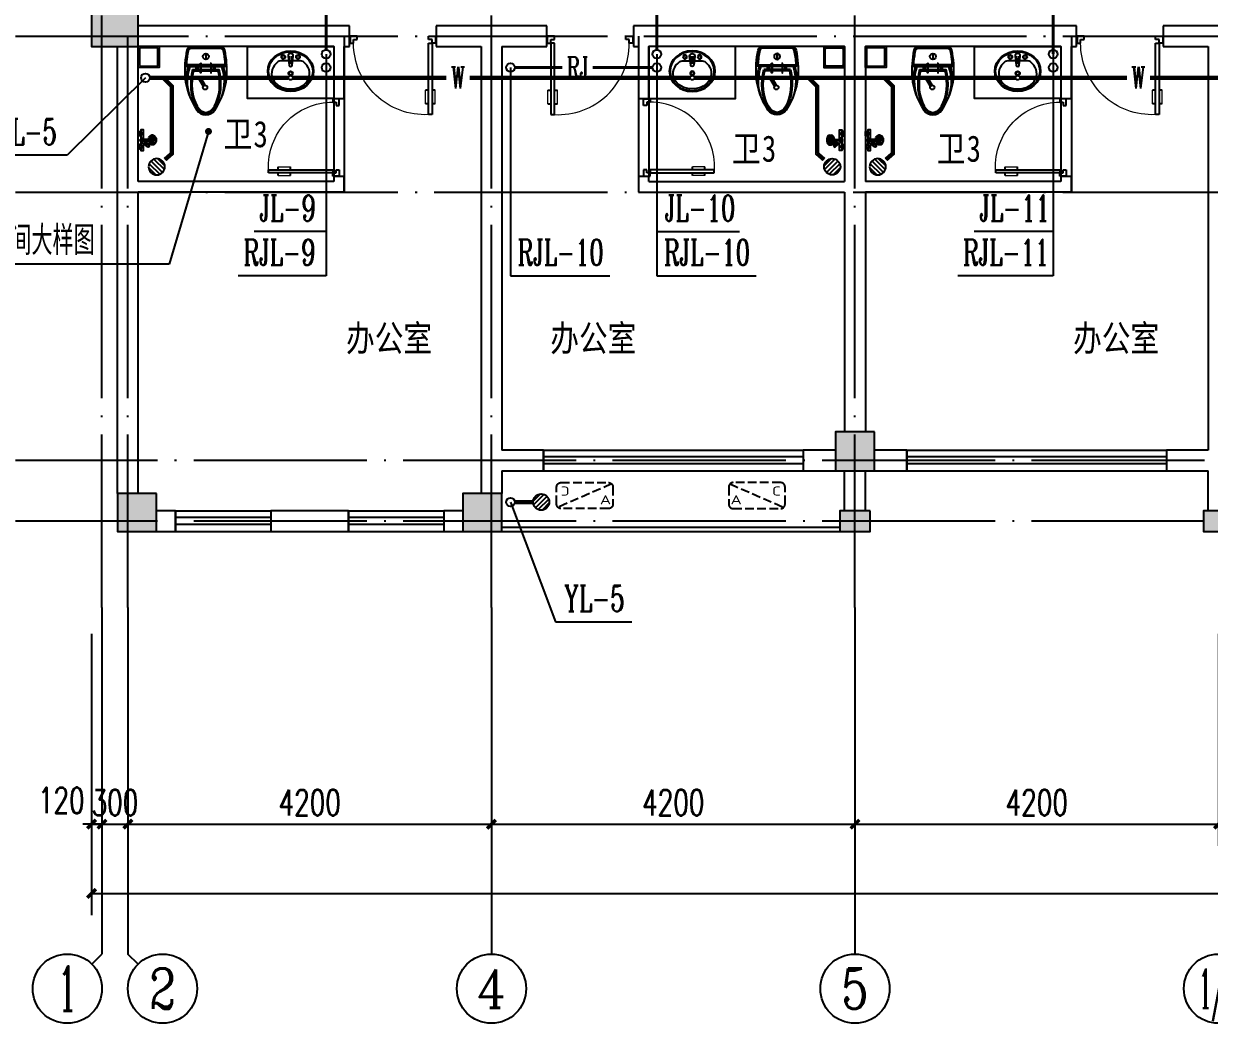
# Model space of a CAD drawing. Extents: x -216126 to 1846968, y -229642 to 543368.
# Drawn here: x 390193 to 403890, y 308683 to 320227 of the extents above; entities that cross this region are included whole.
import ezdxf
from ezdxf.enums import TextEntityAlignment as Align

# ---------------------------------------------------------------- set-up
doc = ezdxf.new("R2010")
doc.units = 0
doc.header["$LTSCALE"] = 1000
doc.header["$MEASUREMENT"] = 0
doc.linetypes.add('DASH', pattern=[0.35, 0.25, -0.1])
doc.linetypes.add('DOTE', pattern=[2.42, 2, -0.2, 0.02, -0.2])
doc.layers.get('Defpoints').update_dxf_attribs({"color": 250})
for name, color, linetype in [('AXIS', 171, 'Continuous'), ('AXIS_TEXT', 7, 'Continuous'), ('COLUMN', 9, 'Continuous'), ('DIM_LEAD', 171, 'Continuous'), ('DIM_污水', 3, 'Continuous'), ('DIM_热给水', 3, 'Continuous'), ('DIM_给水', 3, 'Continuous'), ('DIM_雨水', 3, 'Continuous'), ('DOTE', 8, 'DOTE'), ('EQUIP_地漏', 7, 'Continuous'), ('EQUIP_污水', 7, 'Continuous'), ('PIPE-污水', 2, 'Continuous'), ('PIPE-热给水', 5, 'Continuous'), ('PIPE-给水', 3, 'Continuous'), ('PIPE-雨水', 4, 'Continuous'), ('PM洁具与厨具', 8, 'Continuous'), ('PUB_HATCH', 8, 'Continuous'), ('PUB_TEXT', 7, 'Continuous'), ('S_WALL', 9, 'Continuous'), ('TEXT_污水', 7, 'Continuous'), ('TEXT_热给水', 7, 'Continuous'), ('TWT_TEXT', 7, 'Continuous'), ('VPIPE-污水', 2, 'Continuous'), ('VPIPE-热给水', 5, 'Continuous'), ('VPIPE-给水', 3, 'Continuous'), ('VPIPE-雨水', 4, 'Continuous'), ('WALL', 9, 'Continuous'), ('WINDOW', 8, 'Continuous'), ('室外线条', 151, 'Continuous'), ('空调', 200, 'Continuous')]:
    doc.layers.add(name, color=color, linetype=linetype)
doc.styles.add('_TCH_AXIS', font='COMPLEX', dxfattribs={"bigfont": 'GBCBIG'})
doc.styles.add('_TCH_DIM', font='SIMPLEX', dxfattribs={"bigfont": 'GBCBIG'})
doc.styles.add('_TCH_DIM_T3', font='SIMPLEX', dxfattribs={"width": 0.705882, "bigfont": 'GBCBIG'})
doc.styles.add('_TWT_PIPETEXT', font='COMPLEX', dxfattribs={"width": 0.8, "height": 2.5, "bigfont": 'HZTXT'})
doc.styles.add('_TWT_SERIAL', font='COMPLEX', dxfattribs={"width": 0.8, "height": 3, "bigfont": 'HZTXT'})
doc.styles.add('COMPLEX', font='COMPLEX')
doc.styles.add('HZTXT', font='tssdeng.shx', dxfattribs={"width": 0.7, "bigfont": 'hztxt.shx'})
doc.styles.add('宋体', font='', dxfattribs={"width": 0.8})
doc.styles.get('宋体').set_extended_font_data('SimSun')
doc.dimstyles.new('_TCH_ARCH&&100', dxfattribs={"dimtxt": 297.5, "dimasz": 100, "dimexe": 250, "dimexo": 300, "dimgap": 100, "dimtad": 1, "dimdec": 0, "dimzin": 0, "dimdsep": 46, "dimtxsty": '_TCH_DIM_T3', "dimblk": 'ARCHTICK', "dimcen": 0.09, "dimclrt": 7, "dimazin": 2, "dimtfac": 1, "dimtdec": 0, "dimtix": 1, "dimtmove": 2, "dimatfit": 3, "dimfxl": 0, "dimtolj": 1, "dimtzin": 0, "dimarcsym": 0})

# ---------------------------------------------------------------- blocks, each defined once
blk = doc.blocks.new('卫生间排气道-BPW6-w')
at = {"layer": 'PM洁具与厨具'}
for points in [[(120, 0), (120, -240), (-120, -240), (-120, 0)], [(105, -25), (95, -15), (-95, -15), (-105, -25), (-105, -215), (-95, -225), (95, -225), (105, -215)]]:
    blk.add_lwpolyline(points, close=True, dxfattribs=at)
blk = doc.blocks.new('A$C180E387A')
at = {"layer": '空调', "linetype": 'DASH', "ltscale": 0.4}
blk.add_line((15, 285), (635, 15), dxfattribs=at)
blk.add_lwpolyline([(50, 0), (600, 0, 0.414214), (650, 50), (650, 250, 0.414214), (600, 300), (50, 300, 0.414214), (0, 250), (0, 50, 0.414214)], format="xyb", close=True, dxfattribs=at)
at = {"layer": '空调', "style": 'HZTXT', "width": 1.428571}
for s, text_generation_flag, p in [('A', 4, (150, 50)), ('C', 6, (500, 150))]:
    blk.add_text(s, height=105, rotation=180, dxfattribs=dict(at, text_generation_flag=text_generation_flag)).set_placement(p)
blk = doc.blocks.new('洗脸盆-470x530')
at = {"layer": 'PM洁具与厨具', "color": 11}
for p, q in [((-12, -60), (-8, -150)), ((12, -60), (8, -150))]:
    blk.add_line(p, q, dxfattribs=at)
at = {"layer": 'PM洁具与厨具', "color": 130}
for points in [[(-115, -115, 0.156075), (-145, -124)], [(145, -124, 0.156075), (115, -115), (23, -115)]]:
    blk.add_lwpolyline(points, format="xyb", dxfattribs=at)
blk.add_lwpolyline([(-23, -115), (-115, -115)], dxfattribs=at)
at = {"layer": 'PM洁具与厨具', "color": 11}
blk.add_lwpolyline([(30, -60, 1), (-30, -60), (-17, -165, 0.862374), (17, -165)], format="xyb", close=True, dxfattribs=at)
for centre, radius in [((-85, -70), 22.5), ((-85, -70), 17.5), ((85, -70), 22.5), ((85, -70), 17.5), ((0, -260), 25), ((0, -260), 20)]:
    blk.add_circle(centre, radius, dxfattribs=at)
at = {"layer": 'PM洁具与厨具'}
blk.add_ellipse((0, -235), major_axis=(265, 0), ratio=0.886792, dxfattribs=at)
at = {"layer": 'PM洁具与厨具', "color": 11}
blk.add_ellipse((0, -235), major_axis=(255, 0), ratio=0.882353, dxfattribs=at)
at = {"layer": 'PM洁具与厨具', "color": 130}
blk.add_ellipse((0, -260), major_axis=(220, 0), ratio=0.818182, start_param=2.287513, end_param=7.137266, dxfattribs=at)
blk = doc.blocks.new('坐便器-480x790')
at = {"layer": 'PM洁具与厨具', "color": 11}
for p, q in [((-1, -80), (-1, -150)), ((1, -80), (1, -150)), ((-110, -265), (-110, -230)), ((-100, -265), (-100, -230)), ((-90, -265), (-90, -230)), ((90, -265), (90, -230)), ((100, -265), (100, -230)), ((110, -265), (110, -230))]:
    blk.add_line(p, q, dxfattribs=at)
at = {"layer": 'PM洁具与厨具', "color": 130}
blk.add_line((-154, -265), (154, -265), dxfattribs=at)
at = {"layer": 'PM洁具与厨具', "color": 8}
for p, q in [((-146, -275), (146, -275)), ((-143, -280), (143, -280))]:
    blk.add_line(p, q, dxfattribs=at)
at = {"layer": 'PM洁具与厨具'}
for points in [[(105, -733, 0.116498), (241, -356, 0.067215), (219, -40, 0.353588), (170, 0), (-170, 0, 0.353588), (-219, -40, 0.067215), (-241, -356, 0.116498), (-105, -733, 0.53931), (105, -733)], [(-241, -203, 0.433445), (-216, -230), (216, -230, 0.433445), (241, -203)]]:
    blk.add_lwpolyline(points, format="xyb", dxfattribs=at)
at = {"layer": 'PM洁具与厨具', "color": 130}
for points in [[(227, -204, -0.435336), (217, -215), (-217, -215, -0.435336), (-227, -204, -0.034952), (-204, -43, -0.353588), (-170, -15), (170, -15, -0.353588), (204, -43, -0.034952)], [(222, -205, -0.435336), (217, -210), (-217, -210, -0.435336), (-222, -205, -0.034952), (-199, -44, -0.353588), (-170, -20), (170, -20, -0.353588), (199, -44, -0.034952)]]:
    blk.add_lwpolyline(points, format="xyb", close=True, dxfattribs=at)
at = {"layer": 'PM洁具与厨具'}
for points in [[(-62, -192), (-57, -192), (-57, -302), (-62, -302)], [(63, -192), (58, -192), (58, -302), (63, -302)]]:
    blk.add_lwpolyline(points, close=True, dxfattribs=at)
at = {"layer": 'PM洁具与厨具', "color": 11}
blk.add_circle((0, -115), 35, dxfattribs=at)
at = {"layer": 'PM洁具与厨具'}
for centre, radius, start, end in [((272, -378), 499, 162.7765, 194.5487), ((305, -405), 520, 160.3502, 198.1465), ((-305, -405), 520, 341.8535, 19.6498), ((-272, -378), 499, 345.4513, 17.2235)]:
    blk.add_arc(centre, radius, start, end, dxfattribs=at)
at = {"layer": 'PM洁具与厨具', "color": 130}
blk.add_ellipse((0, -430), major_axis=(0, 345), ratio=0.507246, start_param=1.072123, end_param=5.211062, dxfattribs=at)
at = {"layer": 'PM洁具与厨具', "color": 8}
for major_axis, ratio, start_param, end_param in [((0, 335), 0.492537, 1.089773, 5.193412), ((0, 330), 0.484848, 1.098934, 5.184251)]:
    blk.add_ellipse((0, -430), major_axis=major_axis, ratio=ratio, start_param=start_param, end_param=end_param, dxfattribs=at)
blk = doc.blocks.new('花洒组合-L345')
at = {"layer": 'PM洁具与厨具', "color": 120}
for p, q in [((62, -107), (23, -68)), ((-55, -171), (-55, -151)), ((-30, -151), (-30, -141)), ((30, -151), (30, -141)), ((55, -171), (55, -151))]:
    blk.add_line(p, q, dxfattribs=at)
for points in [[(-50, 0), (-100, 0), (-100, -15), (-50, -15)], [(50, 0), (100, 0), (100, -15), (50, -15)], [(-2, -75), (2, -75), (2, -100), (-2, -100)]]:
    blk.add_lwpolyline(points, close=True, dxfattribs=at)
for points in [[(-18, -60), (-120, -60), (-120, -30), (-88, -30)], [(-62, -30), (-13, -30)], [(18, -30), (62, -30)], [(88, -30), (120, -30), (120, -60), (42, -60)]]:
    blk.add_lwpolyline(points, dxfattribs=at)
for points in [[(-62, -15), (-88, -15), (-88, -30, 1), (-62, -30)], [(8, -130, -1), (-8, -130), (-8, -45, -1), (8, -45)], [(-2, -45, -1), (2, -45), (2, -75), (-2, -75)], [(62, -15), (88, -15), (88, -30, -1), (62, -30)]]:
    blk.add_lwpolyline(points, format="xyb", close=True, dxfattribs=at)
blk.add_lwpolyline([(8, -81), (62, -124, 0.8), (79, -107), (18, -30, 0.441557), (-12, -29), (-16, -33, 0.441557), (-15, -63), (-8, -69)], format="xyb", dxfattribs=at)
for centre, radius, start, end in [((0, -45), 15, 300, 240), ((0, -120), 7.5, 180, 0), ((0, -136), 5, 180, 0)]:
    blk.add_arc(centre, radius, start, end, dxfattribs=at)
for centre, major_axis, ratio, start_param, end_param in [((0, -151), (-55, 0), 0.636364, 4.849179, 10.858784), ((0, -151), (-40, 0), 0.5, 5.35589, 10.352073), ((0, -141), (-30, 0), 0.333333, 4.963191, 10.744772), ((0, -141), (-25, 0), 0.2, 4.913705, 10.794258), ((0, -171), (-55, 0), 0.636364, 0, 3.141593), ((0, -151), (-35, 0), 0.428571, 5.742086, 9.965877), ((0, -151), (-30, 0), 0.333333, 0, 3.141593)]:
    blk.add_ellipse(centre, major_axis=major_axis, ratio=ratio, start_param=start_param, end_param=end_param, dxfattribs=at)
blk = doc.blocks.new('A$C7A050CD1')
at = {"layer": 'PM洁具与厨具', "rotation": 270}
blk.add_blockref('花洒组合-L345', (0, 0), dxfattribs=at)
blk = doc.blocks.new('$TCHSYS$WIN2D')
for p, q in [((-0.5, 0.5), (0.5, 0.5)), ((-0.5, 0.5), (-0.5, -0.5)), ((0.5, 0.5), (0.5, -0.5)), ((0.5, 0.1667), (-0.5, 0.1667)), ((0.5, -0.1667), (-0.5, -0.1667)), ((-0.5, -0.5), (0.5, -0.5))]:
    blk.add_line(p, q)
blk = doc.blocks.new('$DorLib2D$00000009')
for p, q in [((0.413, 0.905), (0.413, 0.081)), ((0.454, 0.905), (0.413, 0.905)), ((0.454, 0.081), (0.454, 0.905)), ((0.413, 0.782), (0.378, 0.782)), ((0.489, 0.782), (0.454, 0.782)), ((0.413, 0.624), (0.378, 0.624)), ((0.489, 0.624), (0.454, 0.624)), ((-0.494, 0.081), (-0.453, 0.081)), ((-0.494, -0.002), (-0.494, 0.081)), ((-0.453, 0.081), (-0.453, 0.039)), ((-0.453, 0.039), (-0.412, 0.039)), ((-0.412, 0.039), (-0.412, -0.002)), ((0.413, 0.081), (0.454, 0.081)), ((0.454, 0.039), (0.413, 0.039)), ((0.413, 0.039), (0.413, -0.002)), ((0.495, 0.081), (0.454, 0.081)), ((0.454, 0.081), (0.454, 0.039)), ((0.495, -0.002), (0.495, 0.081)), ((-0.494, -0.002), (-0.494, -0.002)), ((-0.412, -0.002), (-0.494, -0.002)), ((0.413, -0.002), (0.495, -0.002)), ((0.495, -0.002), (0.495, -0.002))]:
    blk.add_line(p, q)
at = {"lineweight": 13}
for p, q in [((0.378, 0.782), (0.378, 0.624)), ((0.489, 0.782), (0.489, 0.624))]:
    blk.add_line(p, q, dxfattribs=at)
blk.add_arc((0.372, 0.082), 0.825, 87.134, 180.0717, dxfattribs=at)
blk = doc.blocks.new('_FZH')
blk.add_lwpolyline([(-0.5, -0.5), (0.5, -0.5), (0.5, 0.5), (-0.5, 0.5)], close=True)
at = {"layer": 'PUB_HATCH'}
blk.add_solid([(-0.5, -0.5), (0.5, -0.5), (-0.5, 0.5), (0.5, 0.5)], dxfattribs=at)
blk = doc.blocks.new('_AXISO')
blk.add_circle((0, 0), 0.5)
at = {"layer": 'AXIS_TEXT', "style": 'COMPLEX', "width": 1.041667}
blk.add_attdef('A', text='', height=0.56, dxfattribs=at).set_placement((-0.25, -0.28), (0.25, -0.28), align=Align.FIT)
blk = doc.blocks.new('_ArchTick')
at = {"color": 0, "linetype": 'ByBlock', "const_width": 0.4}
blk.add_lwpolyline([(-0.5, -0.5), (0.5, 0.5)], dxfattribs=at)
blk = doc.blocks.new('*D411')
at = {"layer": 'AXIS', "color": 0, "lineweight": -2}
for p, q in [((390977, 313183), (390977, 309933)), ((434417, 313183), (434417, 309933)), ((390977, 310183), (434417, 310183))]:
    blk.add_line(p, q, dxfattribs=at)
at = {"layer": 'Defpoints', "color": 0}
for p in [(390977, 313483), (434417, 313483), (434417, 310183)]:
    blk.add_point(p, dxfattribs=at)
at = {"layer": 'AXIS', "color": 0, "lineweight": -2, "xscale": 100, "yscale": 100, "zscale": 100, "rotation": 180}
blk.add_blockref('_ArchTick', (390977, 310183), dxfattribs=at)
at = {"layer": 'AXIS', "color": 0, "lineweight": -2, "xscale": 100, "yscale": 100, "zscale": 100}
blk.add_blockref('_ArchTick', (434417, 310183), dxfattribs=at)
at = {"layer": 'AXIS', "color": 7, "insert": (412697, 310432), "char_height": 297.5, "attachment_point": 5, "style": '_TCH_DIM_T3'}
blk.add_mtext('\\A1;43440', dxfattribs=at)
blk = doc.blocks.new('*D412')
at = {"layer": 'AXIS', "color": 0, "lineweight": -2}
for p, q in [((390977, 313183), (390977, 310733)), ((391097, 313183), (391097, 310733)), ((390977, 310983), (390877, 310983)), ((390977, 310983), (391097, 310983)), ((391097, 310983), (391197, 310983))]:
    blk.add_line(p, q, dxfattribs=at)
at = {"layer": 'Defpoints', "color": 0}
for p in [(390977, 313483), (391097, 313483), (391097, 310983)]:
    blk.add_point(p, dxfattribs=at)
at = {"layer": 'AXIS', "color": 0, "lineweight": -2, "xscale": 100, "yscale": 100, "zscale": 100}
blk.add_blockref('_ArchTick', (390977, 310983), dxfattribs=at)
at = {"layer": 'AXIS', "color": 0, "lineweight": -2, "xscale": 100, "yscale": 100, "zscale": 100, "rotation": 180}
blk.add_blockref('_ArchTick', (391097, 310983), dxfattribs=at)
at = {"layer": 'AXIS', "color": 7, "insert": (390627, 311258), "char_height": 297.5, "attachment_point": 5, "style": '_TCH_DIM_T3'}
blk.add_mtext('\\A1;120', dxfattribs=at)
blk = doc.blocks.new('*D413')
at = {"layer": 'AXIS', "color": 0, "lineweight": -2}
for p, q in [((391097, 313183), (391097, 310733)), ((391397, 313183), (391397, 310733)), ((391097, 310983), (390997, 310983)), ((391097, 310983), (391397, 310983)), ((391397, 310983), (391497, 310983))]:
    blk.add_line(p, q, dxfattribs=at)
at = {"layer": 'Defpoints', "color": 0}
for p in [(391097, 313483), (391397, 313483), (391397, 310983)]:
    blk.add_point(p, dxfattribs=at)
at = {"layer": 'AXIS', "color": 0, "lineweight": -2, "xscale": 100, "yscale": 100, "zscale": 100}
blk.add_blockref('_ArchTick', (391097, 310983), dxfattribs=at)
at = {"layer": 'AXIS', "color": 0, "lineweight": -2, "xscale": 100, "yscale": 100, "zscale": 100, "rotation": 180}
blk.add_blockref('_ArchTick', (391397, 310983), dxfattribs=at)
at = {"layer": 'AXIS', "color": 7, "insert": (391247, 311232), "char_height": 297.5, "attachment_point": 5, "style": '_TCH_DIM_T3'}
blk.add_mtext('\\A1;300', dxfattribs=at)
blk = doc.blocks.new('*D414')
at = {"layer": 'AXIS', "color": 0, "lineweight": -2}
for p, q in [((391397, 313183), (391397, 310733)), ((395597, 313183), (395597, 310733)), ((391397, 310983), (395597, 310983))]:
    blk.add_line(p, q, dxfattribs=at)
at = {"layer": 'Defpoints', "color": 0}
for p in [(391397, 313483), (395597, 313483), (395597, 310983)]:
    blk.add_point(p, dxfattribs=at)
at = {"layer": 'AXIS', "color": 0, "lineweight": -2, "xscale": 100, "yscale": 100, "zscale": 100, "rotation": 180}
blk.add_blockref('_ArchTick', (391397, 310983), dxfattribs=at)
at = {"layer": 'AXIS', "color": 0, "lineweight": -2, "xscale": 100, "yscale": 100, "zscale": 100}
blk.add_blockref('_ArchTick', (395597, 310983), dxfattribs=at)
at = {"layer": 'AXIS', "color": 7, "insert": (393497, 311232), "char_height": 297.5, "attachment_point": 5, "style": '_TCH_DIM_T3'}
blk.add_mtext('\\A1;4200', dxfattribs=at)
blk = doc.blocks.new('*D415')
at = {"layer": 'AXIS', "color": 0, "lineweight": -2}
for p, q in [((395597, 313183), (395597, 310733)), ((399797, 313183), (399797, 310733)), ((395597, 310983), (399797, 310983))]:
    blk.add_line(p, q, dxfattribs=at)
at = {"layer": 'Defpoints', "color": 0}
for p in [(395597, 313483), (399797, 313483), (399797, 310983)]:
    blk.add_point(p, dxfattribs=at)
at = {"layer": 'AXIS', "color": 0, "lineweight": -2, "xscale": 100, "yscale": 100, "zscale": 100, "rotation": 180}
blk.add_blockref('_ArchTick', (395597, 310983), dxfattribs=at)
at = {"layer": 'AXIS', "color": 0, "lineweight": -2, "xscale": 100, "yscale": 100, "zscale": 100}
blk.add_blockref('_ArchTick', (399797, 310983), dxfattribs=at)
at = {"layer": 'AXIS', "color": 7, "insert": (397697, 311232), "char_height": 297.5, "attachment_point": 5, "style": '_TCH_DIM_T3'}
blk.add_mtext('\\A1;4200', dxfattribs=at)
blk = doc.blocks.new('*D416')
at = {"layer": 'AXIS', "color": 0, "lineweight": -2}
for p, q in [((399797, 313183), (399797, 310733)), ((403997, 313183), (403997, 310733)), ((399797, 310983), (403997, 310983))]:
    blk.add_line(p, q, dxfattribs=at)
at = {"layer": 'Defpoints', "color": 0}
for p in [(399797, 313483), (403997, 313483), (403997, 310983)]:
    blk.add_point(p, dxfattribs=at)
at = {"layer": 'AXIS', "color": 0, "lineweight": -2, "xscale": 100, "yscale": 100, "zscale": 100, "rotation": 180}
blk.add_blockref('_ArchTick', (399797, 310983), dxfattribs=at)
at = {"layer": 'AXIS', "color": 0, "lineweight": -2, "xscale": 100, "yscale": 100, "zscale": 100}
blk.add_blockref('_ArchTick', (403997, 310983), dxfattribs=at)
at = {"layer": 'AXIS', "color": 7, "insert": (401897, 311232), "char_height": 297.5, "attachment_point": 5, "style": '_TCH_DIM_T3'}
blk.add_mtext('\\A1;4200', dxfattribs=at)
blk = doc.blocks.new('$TwtSys$00000141')
for p, q in [((-94, 8), (-10, 92)), ((-94, 8), (-10, 92)), ((-87, -35), (35, 87)), ((-87, -35), (35, 87)), ((-66, -66), (66, 66)), ((-66, -66), (66, 66)), ((-32, -87), (88, 33)), ((-32, -87), (88, 33)), ((11, -92), (92, -11)), ((11, -92), (92, -11))]:
    blk.add_line(p, q)
blk.add_circle((0, 0), 94)
blk.add_circle((0, 0), 94)
blk = doc.blocks.new('$TwtSys$00000147')
blk.add_circle((0, 0, 0), 1)

msp = doc.modelspace()

# ---------------------------------------------------------------- hatches: boundary and pattern name
at = {"layer": 'PIPE-污水', "linetype": 'Continuous'}
for points in [[(391904.5, 319504), (391922.2, 319521.7), (391929.5, 319514.4)], [(391904.5, 319504), (391929.5, 319504), (391929.5, 319514.4)], [(399359.3, 319504), (399377, 319521.7), (399384.3, 319514.4)], [(399359.3, 319504), (399384.3, 319504), (399384.3, 319514.4)], [(400234.2, 319504), (400251.9, 319521.7), (400259.2, 319514.4)], [(400234.2, 319504), (400259.2, 319504), (400259.2, 319514.4)], [(391904.5, 318728.3), (391921, 318709.5), (391929.5, 318717)], [(391904.5, 318728.3), (391929.5, 318728.3), (391929.5, 318717)], [(399359.3, 318728.3), (399342.8, 318709.5), (399334.3, 318717)], [(399359.3, 318728.3), (399334.3, 318728.3), (399334.3, 318717)], [(400234.2, 318728.3), (400250.7, 318709.5), (400259.2, 318717)], [(400234.2, 318728.3), (400259.2, 318728.3), (400259.2, 318717)]]:
    msp.add_hatch(color=256, dxfattribs=at).paths.add_polyline_path(points)

# ---------------------------------------------------------------- linework, layer by layer
at = {"layer": 'AXIS'}
for p, q in [((391096.8, 313483.5), (391096.8, 309483.5)), ((391396.8, 313483.5), (391396.8, 309483.5)), ((395596.8, 313483.5), (395596.8, 309483.5)), ((399796.8, 313483.5), (399796.8, 309483.5)), ((390979.6, 309366.3), (391096.8, 309483.5)), ((391513.9, 309366.3), (391396.8, 309483.5))]:
    msp.add_line(p, q, dxfattribs=at)
at = {"layer": 'DIM_LEAD'}
for p, q in [((392327.5, 318983.4), (391875, 317450.5)), ((391875, 317450.5), (389035, 317450.5))]:
    msp.add_line(p, q, dxfattribs=at)
at = {"layer": 'DIM_LEAD', "const_width": 40}
msp.add_lwpolyline([(392333.2, 319002.6, 1), (392321.8, 318964.2, 1)], format="xyb", close=True, dxfattribs=at)
at = {"layer": 'DIM_污水'}
for p, q in [((391598.5, 319604), (390696, 318710.5)), ((390696, 318710.5), (389791.5, 318710.5))]:
    msp.add_line(p, q, dxfattribs=at)
at = {"layer": 'DIM_热给水'}
for p, q in [((393685.5, 319720.4), (393685.5, 317317)), ((395816.8, 319720.4, 3000), (395816.8, 317317, 3000)), ((397508, 319720.4), (397508, 317317)), ((402085.5, 319720.4), (402085.5, 317317)), ((393685.5, 317317), (392670.5, 317317)), ((395816.8, 317317, 3000), (396962.9, 317317, 3000)), ((397508, 317317), (398654.1, 317317)), ((402085.5, 317317), (400983.5, 317317))]:
    msp.add_line(p, q, dxfattribs=at)
at = {"layer": 'DIM_给水'}
for p, q in [((393685.5, 319877.4), (393685.5, 317827.5)), ((397508, 319877.4), (397508, 317827.5)), ((402085.5, 319877.4), (402085.5, 317827.5)), ((393685.5, 317827.5), (392855.1, 317827.5)), ((397508, 317827.5), (398463.1, 317827.5)), ((402085.5, 317827.5), (401172.6, 317827.5))]:
    msp.add_line(p, q, dxfattribs=at)
at = {"layer": 'DIM_雨水'}
for p, q in [((395816.8, 314703), (396337.5, 313321)), ((396337.5, 313321), (397217.1, 313321))]:
    msp.add_line(p, q, dxfattribs=at)
at = {"layer": 'DOTE'}
for p, q in [((391096.8, 313483.5), (391096.8, 328383.5)), ((399796.8, 313483.5), (399796.8, 328383.5)), ((395596.8, 313483.5), (395596.8, 322183.5)), ((390096.8, 320083.5), (435296.8, 320083.5)), ((391396.8, 313483.5), (391396.8, 320083.5)), ((393896.8, 320083.5), (393896.8, 318283.5)), ((397296.8, 320083.5), (397296.8, 318283.5)), ((402296.8, 320083.5), (402296.8, 318283.5)), ((390096.8, 318283.5), (435296.8, 318283.5)), ((435296.8, 315183.5), (390096.8, 315183.5)), ((435296.8, 314483.5), (390096.8, 314483.5))]:
    msp.add_line(p, q, dxfattribs=at)
at = {"layer": 'PIPE-污水', "linetype": 'Continuous', "const_width": 50}
for points in [[(391648.5, 319604), (391804.5, 319604)], [(391904.5, 319504), (391804.5, 319604)], [(391804.5, 319604), (392223, 319604)], [(392276.3, 319513.5), (392223, 319604)], [(392223, 319604), (393251.8, 319604)], [(393301.8, 319604), (395077.2, 319604)], [(395344.8, 319604), (397891.8, 319604)], [(397941.8, 319604), (398823, 319604)], [(398876.3, 319513.5), (398823, 319604)], [(398823, 319604), (399259.3, 319604)], [(399359.3, 319504), (399259.3, 319604)], [(399259.3, 319604), (400134.2, 319604)], [(400234.2, 319504), (400134.2, 319604)], [(400134.2, 319604), (400623, 319604)], [(400676.3, 319513.5), (400623, 319604)], [(400623, 319604), (401651.8, 319604)], [(401701.8, 319604), (402937.7, 319604)], [(403205.3, 319604), (406291.8, 319604)], [(391904.5, 319504), (391904.5, 318728.3)], [(399359.3, 319504), (399359.3, 318728.3)], [(400234.2, 319504), (400234.2, 318728.3)], [(391823.8, 318657.7), (391904.5, 318728.3)], [(399440, 318657.7), (399359.3, 318728.3)], [(400153.5, 318657.7), (400234.2, 318728.3)]]:
    msp.add_lwpolyline(points, dxfattribs=at)
at = {"layer": 'PIPE-热给水', "linetype": 'Continuous', "const_width": 35}
for points in [[(395866.8, 319720.4), (396414.3, 319720.4)], [(396765.7, 319720.4), (397458, 319720.4)]]:
    msp.add_lwpolyline(points, dxfattribs=at)
at = {"layer": 'PIPE-给水', "linetype": 'Continuous', "const_width": 35}
for points in [[(393685.5, 319927.4), (393685.5, 320402)], [(397508, 319927.4), (397508, 320402)], [(402086.5, 319877.4), (402086.5, 320402)]]:
    msp.add_lwpolyline(points, dxfattribs=at)
at = {"layer": 'PIPE-雨水', "linetype": 'Continuous', "const_width": 50}
msp.add_lwpolyline([(395866.8, 314703), (396077.5, 314703)], dxfattribs=at)
at = {"layer": 'PM洁具与厨具'}
for points in [[(392776.7, 319963.7), (393776.8, 319963.5), (393776.8, 319363.5), (392776.8, 319363.5)], [(398416.8, 319963.7), (397416.8, 319963.5), (397416.8, 319363.5), (398416.8, 319363.5)], [(401176.7, 319963.7), (402176.8, 319963.5), (402176.8, 319363.5), (401176.8, 319363.5)]]:
    msp.add_lwpolyline(points, close=True, dxfattribs=at)
at = {"layer": 'VPIPE-污水', "linetype": 'Continuous'}
msp.add_circle((391598.5, 319604), 50, dxfattribs=at)
at = {"layer": 'VPIPE-热给水', "linetype": 'Continuous'}
for centre in [(393685.5, 319720.4), (395816.8, 319720.4), (397508, 319720.4), (402085.5, 319720.4)]:
    msp.add_circle(centre, 50, dxfattribs=at)
at = {"layer": 'VPIPE-给水', "linetype": 'Continuous'}
for centre in [(393685.5, 319877.4), (397508, 319877.4), (402085.5, 319877.4)]:
    msp.add_circle(centre, 50, dxfattribs=at)
at = {"layer": 'VPIPE-雨水', "linetype": 'Continuous'}
msp.add_circle((395816.8, 314703), 50, dxfattribs=at)
at = {"layer": 'WALL'}
for p, q in [((393896.8, 320203.5), (391516.8, 320203.5)), ((393956.8, 320203.5), (393896.8, 320203.5)), ((393956.8, 319963.5), (393956.8, 320203.5)), ((395596.8, 320203.5), (394956.8, 320203.5)), ((394956.8, 320203.5), (394956.8, 319963.5)), ((396236.8, 320203.5), (395596.8, 320203.5)), ((396236.8, 319963.5), (396236.8, 320203.5)), ((397296.8, 320203.5), (397236.8, 320203.5)), ((397236.8, 320203.5), (397236.8, 319963.5)), ((399796.8, 320203.5), (397296.8, 320203.5)), ((402296.8, 320203.5), (399796.8, 320203.5)), ((402356.8, 320203.5), (402296.8, 320203.5)), ((402356.8, 319963.5), (402356.8, 320203.5)), ((403996.8, 320203.5), (403356.8, 320203.5)), ((403356.8, 320203.5), (403356.8, 319963.5)), ((391096.8, 320083.5), (391096.8, 320083.5)), ((391246.8, 320083.5), (391246.8, 320083.5)), ((391396.8, 320083.5), (391396.8, 320083.5)), ((391276.8, 318283.5), (391276.8, 319963.5)), ((391516.8, 318403.5), (391516.8, 319963.5)), ((393776.8, 319963.5), (391516.8, 319963.5)), ((393776.8, 319963.5), (393776.8, 319363.5)), ((393896.8, 319963.5), (393956.8, 319963.5)), ((393896.8, 319363.5), (393896.8, 319963.5)), ((394956.8, 319963.5), (395476.8, 319963.5)), ((395476.8, 319963.5), (395476.8, 315183.5)), ((395716.8, 319963.5), (395716.8, 315303.5)), ((395716.8, 319963.5), (396236.8, 319963.5)), ((397236.8, 319963.5), (397296.8, 319963.5)), ((397296.8, 319963.5), (397296.8, 319363.5)), ((399676.8, 319963.5), (397416.8, 319963.5)), ((397416.8, 319363.5), (397416.8, 319963.5)), ((399676.8, 319963.5), (399676.8, 318403.5)), ((399916.8, 319963.5), (399916.8, 318403.5)), ((402176.8, 319963.5), (399916.8, 319963.5)), ((402176.8, 319963.5), (402176.8, 319363.5)), ((402296.8, 319963.5), (402356.8, 319963.5)), ((402296.8, 319363.5), (402296.8, 319963.5)), ((403356.8, 319963.5), (403876.8, 319963.5)), ((403876.8, 319963.5), (403876.8, 315303.5)), ((393776.8, 319363.5), (393896.8, 319363.5)), ((397296.8, 319363.5), (397416.8, 319363.5)), ((402176.8, 319363.5), (402296.8, 319363.5)), ((393776.8, 318403.5), (391516.8, 318403.5)), ((393896.8, 318463.5), (393776.8, 318463.5)), ((393776.8, 318463.5), (393776.8, 318403.5)), ((393896.8, 318283.5), (393896.8, 318463.5)), ((397416.8, 318463.5), (397296.8, 318463.5)), ((397296.8, 318463.5), (397296.8, 318283.5)), ((397416.8, 318403.5), (397416.8, 318463.5)), ((397416.8, 318403.5), (399676.8, 318403.5)), ((402176.8, 318403.5), (399916.8, 318403.5)), ((402296.8, 318463.5), (402176.8, 318463.5)), ((402176.8, 318463.5), (402176.8, 318403.5)), ((402296.8, 318283.5), (402296.8, 318463.5)), ((391276.8, 314803.5), (391276.8, 318283.5)), ((393896.8, 318283.5), (391516.8, 318283.5)), ((391516.8, 314803.5), (391516.8, 318283.5)), ((397296.8, 318283.5), (399676.8, 318283.5)), ((399676.8, 318283.5), (399676.8, 315513.5)), ((399916.8, 318283.5), (399916.8, 315513.5)), ((402296.8, 318283.5), (399916.8, 318283.5)), ((395476.8, 315183.5), (395476.8, 314803.5)), ((396196.8, 315303.5), (395716.8, 315303.5)), ((396196.8, 315063.5), (396196.8, 315303.5)), ((399571.8, 315303.5), (399196.8, 315303.5)), ((399196.8, 315303.5), (399196.8, 315063.5)), ((400396.8, 315303.5), (400021.8, 315303.5)), ((400396.8, 315063.5), (400396.8, 315303.5)), ((403876.8, 315303.5), (403396.8, 315303.5)), ((403396.8, 315303.5), (403396.8, 315063.5)), ((395716.8, 315063.5), (396196.8, 315063.5)), ((395716.8, 315063.5), (395716.8, 314803.5)), ((399196.8, 315063.5), (399571.8, 315063.5)), ((399676.8, 314603.5), (399676.8, 315063.5)), ((399916.8, 314603.5), (399916.8, 315063.5)), ((400021.8, 315063.5), (400396.8, 315063.5)), ((403396.8, 315063.5), (403876.8, 315063.5)), ((403876.8, 314603.5), (403876.8, 315063.5)), ((391946.8, 314603.5), (391726.8, 314603.5)), ((391946.8, 314363.5), (391946.8, 314603.5)), ((393946.8, 314603.5), (393046.8, 314603.5)), ((393046.8, 314603.5), (393046.8, 314363.5)), ((393946.8, 314363.5), (393946.8, 314603.5)), ((395266.8, 314603.5), (395046.8, 314603.5)), ((395046.8, 314603.5), (395046.8, 314363.5)), ((391726.8, 314363.5), (391946.8, 314363.5)), ((393046.8, 314363.5), (393946.8, 314363.5)), ((395046.8, 314363.5), (395266.8, 314363.5))]:
    msp.add_line(p, q, dxfattribs=at)
at = {"layer": 'WINDOW', "color": 8}
for p, q in [((393776.8, 319363.5), (393776.8, 318463.5)), ((397416.8, 319363.5), (397416.8, 318463.5)), ((402176.8, 319363.5), (402176.8, 318463.5))]:
    msp.add_line(p, q, dxfattribs=at)
at = {"layer": '室外线条'}
for p, q in [((395716.8, 314413.5), (399621.8, 314413.5)), ((395716.8, 314363.5), (399621.8, 314363.5))]:
    msp.add_line(p, q, dxfattribs=at)

# ---------------------------------------------------------------- block references
at = {"layer": 'AXIS'}
ref = msp.add_blockref('_AXISO', (390696.8, 309083.5), dxfattribs=dict(at, xscale=800, yscale=800, zscale=800))
ref.add_attrib('A', '1', dxfattribs={"layer": 'AXIS_TEXT', "height": 514.7, "style": '_TCH_AXIS'}).set_placement((390586.5, 308826.1), (390807.1, 308826.1), align=Align.FIT)
ref = msp.add_blockref('_AXISO', (391796.8, 309083.5), dxfattribs=dict(at, xscale=800, yscale=800, zscale=800))
ref.add_attrib('A', '2', dxfattribs={"layer": 'AXIS_TEXT', "height": 465.9, "style": '_TCH_AXIS'}).set_placement((391641.4, 308850.5), (391952.1, 308850.5), align=Align.FIT)
ref = msp.add_blockref('_AXISO', (395596.8, 309083.5), dxfattribs=dict(at, xscale=800, yscale=800, zscale=800))
ref.add_attrib('A', '4', dxfattribs={"layer": 'AXIS_TEXT', "height": 445.4, "style": '_TCH_AXIS'}).set_placement((395427.1, 308860.7), (395766.4, 308860.7), align=Align.FIT)
ref = msp.add_blockref('_AXISO', (399796.8, 309083.5), dxfattribs=dict(at, xscale=800, yscale=800, zscale=800))
ref.add_attrib('A', '5', dxfattribs={"layer": 'AXIS_TEXT', "height": 465.9, "style": '_TCH_AXIS'}).set_placement((399641.4, 308850.5), (399952.1, 308850.5), align=Align.FIT)
ref = msp.add_blockref('_AXISO', (403996.8, 309083.5), dxfattribs=dict(at, xscale=800, yscale=800, zscale=800))
ref.add_attrib('A', '1/5', dxfattribs={"layer": 'AXIS_TEXT', "height": 452.55, "style": '_TCH_AXIS', "width": 0.411765}).set_placement((403770.5, 308857.2), (404223, 308857.2), align=Align.FIT)
at = {"layer": 'COLUMN'}
for p, xscale, yscale, zscale, rotation in [((391246.8, 320188.5), 540, 450, 450, 180.0000000002161), ((399796.8, 315288.5), 450, 450, 450, 180), ((391501.8, 314583.5), 450, 439.9999999987194, 439.9999999987194, 180), ((395491.8, 314583.5), 450.0000000016298, 439.9999999987194, 439.9999999987194, 180), ((399796.8, 314483.5), 350, 240, 240, 180), ((403996.8, 314483.5), 350, 240, 240, 180)]:
    msp.add_blockref('_FZH', p, dxfattribs=dict(at, xscale=xscale, yscale=yscale, zscale=zscale, rotation=rotation))
at = {"layer": 'EQUIP_地漏', "yscale": -1}
for p in [(391729.8, 318575.4), (400059.5, 318575.4)]:
    msp.add_blockref('$TwtSys$00000141', p, dxfattribs=at)
at = {"layer": 'EQUIP_地漏', "rotation": 180}
for p in [(399534, 318575.4), (396171.5, 314703)]:
    msp.add_blockref('$TwtSys$00000141', p, dxfattribs=at)
at = {"layer": 'EQUIP_污水', "xscale": 25, "yscale": 25, "zscale": 25, "rotation": 180}
for p in [(393276.8, 319604), (397916.8, 319604), (401676.8, 319604)]:
    msp.add_blockref('$TwtSys$00000147', p, dxfattribs=at)
at = {"layer": 'EQUIP_污水', "xscale": 25, "yscale": 25, "zscale": 25}
for p in [(392289, 319492), (398889, 319492), (400689, 319492)]:
    msp.add_blockref('$TwtSys$00000147', p, dxfattribs=at)
at = {"layer": 'PM洁具与厨具', "rotation": 180}
for p in [(391636.8, 319723.5), (400036.8, 319723.5)]:
    msp.add_blockref('卫生间排气道-BPW6-w', p, dxfattribs=at)
at = {"layer": 'PM洁具与厨具'}
for name, p in [('坐便器-480x790', (392296.7, 319963.5)), ('洗脸盆-470x530', (393276.8, 319913.7)), ('坐便器-480x790', (400696.7, 319963.5)), ('洗脸盆-470x530', (401676.8, 319913.7))]:
    msp.add_blockref(name, p, dxfattribs=at)
at = {"layer": 'PM洁具与厨具', "xscale": -1}
for name, p in [('洗脸盆-470x530', (397916.8, 319913.7)), ('坐便器-480x790', (398896.8, 319963.5))]:
    msp.add_blockref(name, p, dxfattribs=at)
at = {"layer": 'PM洁具与厨具', "xscale": -1, "rotation": 180}
msp.add_blockref('卫生间排气道-BPW6-w', (399556.8, 319723.5), dxfattribs=at)
at = {"layer": 'S_WALL', "xscale": -1}
for p in [(391516.8, 318883.5), (399916.8, 318883.5)]:
    msp.add_blockref('A$C7A050CD1', p, dxfattribs=at)
at = {"layer": 'S_WALL'}
msp.add_blockref('A$C7A050CD1', (399676.8, 318883.5), dxfattribs=at)
at = {"layer": 'WINDOW', "color": 8}
for p, xscale, yscale, zscale, rotation in [((394456.8, 320083.5), -1000, 1000, -1000, 180.0000000000039), ((396736.8, 320083.5), 1000, 1000, 1000, 180.000000000002), ((402856.8, 320083.5), -1000, 1000, -1000, 180), ((393836.8, 318913.5), 900, -900, 900, 269.9999999999037), ((397356.8, 318913.5), 900, 900, 900, 270.0000000000963), ((402236.8, 318913.5), 900, -900, 900, 269.9999999999037)]:
    msp.add_blockref('$DorLib2D$00000009', p, dxfattribs=dict(at, xscale=xscale, yscale=yscale, zscale=zscale, rotation=rotation))
at = {"layer": 'WINDOW', "yscale": -240}
for p, xscale, zscale, rotation in [((397696.8, 315183.5), -3000, -3000, 179.9999999999992), ((401896.8, 315183.5), -3000, -3000, 179.9999999999976), ((392496.8, 314483.5), -1100, -1100, 180.0000000000024), ((394496.8, 314483.5), -1100, -1100, 180.0000000000024)]:
    msp.add_blockref('$TCHSYS$WIN2D', p, dxfattribs=dict(at, xscale=xscale, zscale=zscale, rotation=rotation))
at = {"layer": '空调', "xscale": -1}
msp.add_blockref('A$C180E387A', (397000, 314627.7), dxfattribs=at)
at = {"layer": '空调'}
msp.add_blockref('A$C180E387A', (398338.5, 314627.7), dxfattribs=at)

# ---------------------------------------------------------------- texts
at = {"layer": 'PUB_TEXT', "style": '宋体', "width": 0.8}
for s, p in [('卫', (392502.2, 318801)), ('3', (392847.8, 318801)), ('卫', (398375.9, 318633.5)), ('3', (398721.6, 318633.5)), ('卫', (400740.9, 318633.5)), ('3', (401086.6, 318633.5)), ('办公室', (393916.6, 316443.5)), ('办公室', (396276.4, 316443.5)), ('办公室', (402316.6, 316443.5))]:
    msp.add_text(s, height=303.8, dxfattribs=at).set_placement(p)
at = {"layer": 'PUB_TEXT', "style": '_TCH_DIM'}
msp.add_text('生间大样图', height=337.59, dxfattribs=at).set_placement((389796.5, 317555.5))
at = {"layer": 'TEXT_污水', "style": '_TWT_PIPETEXT', "width": 0.64}
for p in [(395127.2, 319479), (402987.7, 319479)]:
    msp.add_text('W', height=250, dxfattribs=at).set_placement(p)
at = {"layer": 'TEXT_热给水', "style": '_TWT_PIPETEXT', "width": 0.64}
msp.add_text('RJ', height=250, dxfattribs=at).set_placement((396464.3, 319595.4))
at = {"layer": 'TWT_TEXT', "style": '_TWT_SERIAL', "width": 0.64}
for s, p in [('WL-5', (389851.5, 318830.5)), ('JL-9', (392915.1, 317947.5)), ('JL-10', (397598.5, 317947.5)), ('JL-11', (401232.6, 317947.5)), ('RJL-9', (392730.5, 317437)), ('RJL-10', (395897.2, 317437, 3000)), ('RJL-10', (397588.4, 317437)), ('RJL-11', (401043.5, 317437)), ('YL-5', (396434.8, 313441))]:
    msp.add_text(s, height=300, dxfattribs=at).set_placement(p)

# ---------------------------------------------------------------- dimensions: what is measured, and where the dimension line sits
at = {"layer": 'AXIS'}
dim = msp.add_linear_dim(base=(391096.8, 310983.5), p1=(390976.8, 313483.5), p2=(391096.8, 313483.5), angle=0, dimstyle='_TCH_ARCH&&100', dxfattribs=at)
dim.commit()
dim.dimension.update_dxf_attribs({"geometry": '*D412', "text_midpoint": (390626.8, 311258.5), "dimtype": 161})
for p1, p2, distance, picture, middle in [((391096.8, 313483.5), (391396.8, 313483.5), -2500, '*D413', (391246.8, 311232.2)), ((390976.8, 313483.5), (434416.8, 313483.5), -3300, '*D411', (412696.8, 310432.2)), ((391396.8, 313483.5), (395596.8, 313483.5), -2500, '*D414', (393496.8, 311232.2)), ((395596.8, 313483.5), (399796.8, 313483.5), -2500, '*D415', (397696.8, 311232.2)), ((399796.8, 313483.5), (403996.8, 313483.5), -2500, '*D416', (401896.8, 311232.2))]:
    dim = msp.add_aligned_dim(p1=p1, p2=p2, distance=distance, dimstyle='_TCH_ARCH&&100', dxfattribs=at)
    dim.commit()
    dim.dimension.update_dxf_attribs({"geometry": picture, "text_midpoint": middle})

doc.saveas('drawing.dxf')
